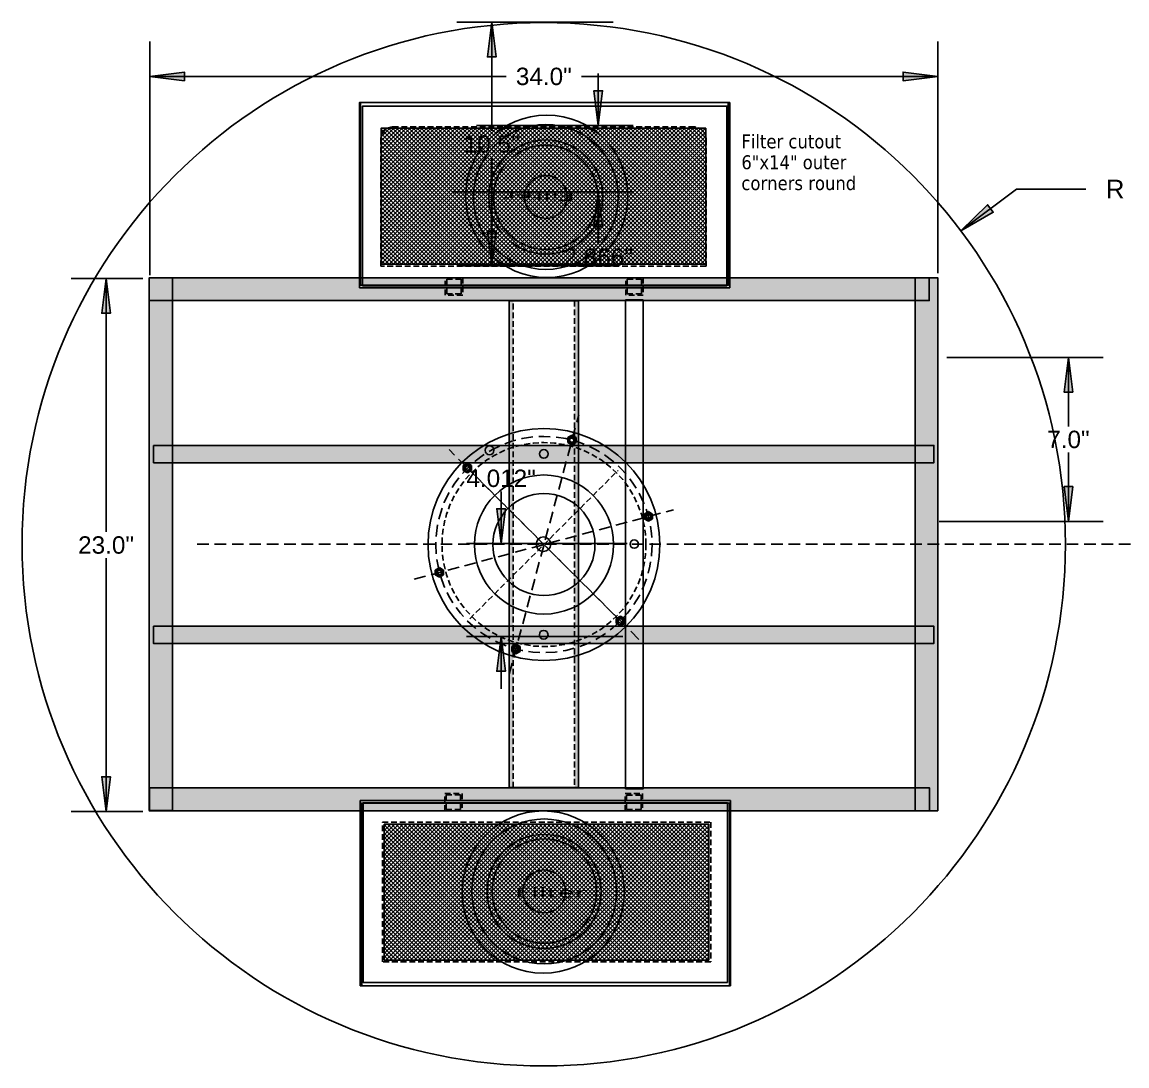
# Model space of a CAD drawing. Extents: x 5 to 100, y 13 to 147.
# Drawn here: x 5.56 to 53.21, y 42.49 to 87.52 of the extents above; entities that cross this region are included whole.
import ezdxf
from ezdxf.enums import TextEntityAlignment as Align

# ---------------------------------------------------------------- set-up
doc = ezdxf.new("R2010")
doc.units = 0
doc.header["$MEASUREMENT"] = 0
doc.linetypes.add('DASHED', pattern=[0.75, 0.5, -0.25])
doc.linetypes.add('HIDDEN', pattern=[0.375, 0.25, -0.125])
doc.layers.add('BASE', color=7, linetype='Continuous')
doc.layers.add('FRAME', color=7, linetype='Continuous')
doc.styles.add('ARIAL', font='arial.ttf')
doc.styles.add('TAHOMA', font='tahoma.ttf')

# ---------------------------------------------------------------- blocks, each defined once
blk = doc.blocks.new('LONGARROW')
at = {"layer": 'BASE', "linetype": 'Continuous'}
blk.add_hatch(color=0, dxfattribs=at).paths.add_polyline_path([(0, 0), (2, -0.25), (2, 0.25)])
at = {"layer": 'BASE', "color": 0, "linetype": 'Continuous'}
blk.add_lwpolyline([(0, 0), (2, -0.25), (2, 0.25)], close=True, dxfattribs=at)
blk = doc.blocks.new('HexBoltHeadTV2')
at = {"linetype": 'Continuous'}
for p, q in [((0, 0.289), (-0.25, 0.144)), ((-0.25, 0.144), (-0.25, -0.144)), ((0.25, 0.144), (0, 0.289)), ((0.25, -0.144), (0.25, 0.144)), ((-0.25, -0.144), (0, -0.289)), ((0, -0.289), (0.25, -0.144))]:
    blk.add_line(p, q, dxfattribs=at)
blk.add_circle((0, 0), 0.227, dxfattribs=at)
at = {"linetype": 'HIDDEN'}
for radius in [0.179, 0.155]:
    blk.add_circle((0, 0), radius, dxfattribs=at)

msp = doc.modelspace()

# ---------------------------------------------------------------- hatches: boundary and pattern name
at = {"layer": 'BASE', "linetype": 'Continuous'}
msp.add_hatch(color=253, dxfattribs=at).paths.add_polyline_path([(29.554, 75.496), (29.389, 75.496), (29.389, 54.498), (26.742, 54.498), (26.742, 75.496), (26.564, 75.496), (26.564, 54.496), (29.554, 54.496)])
at = {"layer": 'FRAME', "linetype": 'Continuous'}
for color, points in [(253, [(11.046, 76.49), (44.681, 76.49), (44.681, 75.506), (11.046, 75.506)]), (253, [(11.047, 53.505), (11.047, 76.487), (12.053, 76.487), (12.053, 53.505)]), (253, [(44.071, 53.498), (44.071, 76.492), (45.048, 76.492), (45.048, 53.498)]), (250, [(11.232, 69.258), (44.885, 69.258), (44.885, 68.508), (11.232, 68.508)]), (250, [(11.233, 61.463), (44.878, 61.463), (44.878, 60.713), (11.233, 60.713)]), (253, [(11.048, 54.495), (44.693, 54.495), (44.693, 53.491), (11.048, 53.491)])]:
    msp.add_hatch(color=color, dxfattribs=at).paths.add_polyline_path(points)

# ---------------------------------------------------------------- linework, layer by layer
at = {"layer": 'BASE', "color": 7, "linetype": 'Continuous'}
for p, q in [((31.058, 87.518), (24.315, 87.518)), ((25.815, 87.518), (25.815, 82.821)), ((30.408, 83.056), (30.408, 85.306)), ((25.158, 83.056), (31.908, 83.056)), ((25.815, 77), (25.815, 81.696)), ((24.13, 80.19), (31.908, 80.19)), ((30.408, 80.19), (30.408, 77.94)), ((46.045, 78.514), (48.442, 80.317)), ((48.442, 80.317), (51.442, 80.317)), ((31.174, 77), (24.315, 77)), ((45.437, 73.057), (52.187, 73.057)), ((50.687, 73.057), (50.687, 70.08)), ((50.687, 65.979), (50.687, 68.955)), ((26.22, 65.026), (26.22, 67.276)), ((45.112, 65.979), (52.187, 65.979)), ((31.658, 65.026), (24.72, 65.026)), ((31.47, 61.015), (24.72, 61.015)), ((26.22, 61.015), (26.22, 58.765))]:
    msp.add_line(p, q, dxfattribs=at)
at = {"layer": 'BASE', "color": 9, "linetype": 'Continuous'}
for p, q in [((21.049, 77.087), (26.899, 82.937)), ((21.049, 77.264), (26.722, 82.937)), ((21.049, 77.44), (26.546, 82.937)), ((21.049, 77.617), (26.369, 82.937)), ((21.049, 77.794), (26.192, 82.937)), ((21.049, 77.971), (26.015, 82.937)), ((21.049, 78.148), (25.838, 82.937)), ((21.049, 78.324), (25.662, 82.937)), ((21.049, 78.501), (25.485, 82.937)), ((21.049, 78.678), (25.308, 82.937)), ((21.049, 78.855), (25.131, 82.937)), ((21.049, 79.031), (24.955, 82.937)), ((21.049, 79.208), (24.778, 82.937)), ((21.049, 79.385), (24.601, 82.937)), ((21.049, 79.562), (24.424, 82.937)), ((21.049, 79.739), (24.247, 82.937)), ((21.049, 79.915), (24.071, 82.937)), ((21.049, 80.092), (23.894, 82.937)), ((21.049, 80.269), (23.717, 82.937)), ((21.049, 80.446), (23.54, 82.937)), ((21.049, 80.622), (23.364, 82.937)), ((21.049, 80.799), (23.187, 82.937)), ((21.049, 80.976), (23.01, 82.937)), ((21.049, 81.153), (22.833, 82.937)), ((21.049, 81.329), (22.656, 82.937)), ((21.049, 81.506), (22.48, 82.937)), ((21.049, 81.683), (22.303, 82.937)), ((21.049, 81.86), (22.126, 82.937)), ((21.049, 82.037), (21.949, 82.937)), ((21.049, 82.213), (21.773, 82.937)), ((21.049, 82.39), (21.596, 82.937)), ((21.049, 82.567), (21.419, 82.937)), ((21.049, 82.744), (21.242, 82.937)), ((21.049, 82.92), (21.065, 82.937)), ((27.052, 77.069), (21.184, 82.937)), ((21.208, 77.069), (27.076, 82.937)), ((27.229, 77.069), (21.361, 82.937)), ((21.385, 77.069), (27.253, 82.937)), ((27.406, 77.069), (21.538, 82.937)), ((21.561, 77.069), (27.429, 82.937)), ((27.583, 77.069), (21.714, 82.937)), ((21.738, 77.069), (27.606, 82.937)), ((27.759, 77.069), (21.891, 82.937)), ((21.915, 77.069), (27.783, 82.937)), ((27.936, 77.069), (22.068, 82.937)), ((22.092, 77.069), (27.96, 82.937)), ((28.113, 77.069), (22.245, 82.937)), ((22.269, 77.069), (28.137, 82.937)), ((28.29, 77.069), (22.422, 82.937)), ((22.445, 77.069), (28.313, 82.937)), ((28.466, 77.069), (22.598, 82.937)), ((22.622, 77.069), (28.49, 82.937)), ((28.643, 77.069), (22.775, 82.937)), ((22.799, 77.069), (28.667, 82.937)), ((28.82, 77.069), (22.952, 82.937)), ((22.976, 77.069), (28.844, 82.937)), ((28.997, 77.069), (23.129, 82.937)), ((23.152, 77.069), (29.02, 82.937)), ((29.173, 77.069), (23.305, 82.937)), ((23.329, 77.069), (29.197, 82.937)), ((29.35, 77.069), (23.482, 82.937)), ((23.506, 77.069), (29.374, 82.937)), ((29.527, 77.069), (23.659, 82.937)), ((23.683, 77.069), (29.551, 82.937)), ((29.704, 77.069), (23.836, 82.937)), ((23.86, 77.069), (29.728, 82.937)), ((29.881, 77.069), (24.013, 82.937)), ((24.036, 77.069), (29.904, 82.937)), ((30.057, 77.069), (24.189, 82.937)), ((24.213, 77.069), (30.081, 82.937)), ((30.234, 77.069), (24.366, 82.937)), ((24.39, 77.069), (30.258, 82.937)), ((30.411, 77.069), (24.543, 82.937)), ((24.567, 77.069), (30.435, 82.937)), ((30.588, 77.069), (24.72, 82.937)), ((24.743, 77.069), (30.611, 82.937)), ((30.764, 77.069), (24.896, 82.937)), ((24.92, 77.069), (30.788, 82.937)), ((30.941, 77.069), (25.073, 82.937)), ((25.097, 77.069), (30.965, 82.937)), ((31.118, 77.069), (25.25, 82.937)), ((25.274, 77.069), (31.142, 82.937)), ((31.295, 77.069), (25.427, 82.937)), ((25.451, 77.069), (31.319, 82.937)), ((31.472, 77.069), (25.604, 82.937)), ((25.627, 77.069), (31.495, 82.937)), ((31.648, 77.069), (25.78, 82.937)), ((25.804, 77.069), (31.672, 82.937)), ((31.825, 77.069), (25.957, 82.937)), ((25.981, 77.069), (31.849, 82.937)), ((32.002, 77.069), (26.134, 82.937)), ((26.158, 77.069), (32.026, 82.937)), ((32.179, 77.069), (26.311, 82.937)), ((26.334, 77.069), (32.202, 82.937)), ((32.355, 77.069), (26.487, 82.937)), ((26.511, 77.069), (32.379, 82.937)), ((32.532, 77.069), (26.664, 82.937)), ((26.688, 77.069), (32.556, 82.937)), ((32.709, 77.069), (26.841, 82.937)), ((26.865, 77.069), (32.733, 82.937)), ((32.886, 77.069), (27.018, 82.937)), ((27.041, 77.069), (32.91, 82.937)), ((33.063, 77.069), (27.195, 82.937)), ((27.218, 77.069), (33.086, 82.937)), ((33.239, 77.069), (27.371, 82.937)), ((27.395, 77.069), (33.263, 82.937)), ((33.416, 77.069), (27.548, 82.937)), ((27.572, 77.069), (33.44, 82.937)), ((33.593, 77.069), (27.725, 82.937)), ((27.749, 77.069), (33.617, 82.937)), ((33.77, 77.069), (27.902, 82.937)), ((27.925, 77.069), (33.793, 82.937)), ((33.946, 77.069), (28.078, 82.937)), ((28.102, 77.069), (33.97, 82.937)), ((34.123, 77.069), (28.255, 82.937)), ((28.279, 77.069), (34.147, 82.937)), ((34.3, 77.069), (28.432, 82.937)), ((28.456, 77.069), (34.324, 82.937)), ((34.477, 77.069), (28.609, 82.937)), ((28.632, 77.069), (34.501, 82.937)), ((34.654, 77.069), (28.786, 82.937)), ((28.809, 77.069), (34.677, 82.937)), ((34.83, 77.069), (28.962, 82.937)), ((28.986, 77.069), (34.854, 82.937)), ((35.007, 77.069), (29.139, 82.937)), ((29.163, 77.069), (35.031, 82.937)), ((35.047, 77.206), (29.316, 82.937)), ((35.047, 77.383), (29.493, 82.937)), ((35.047, 77.56), (29.669, 82.937)), ((35.047, 77.736), (29.846, 82.937)), ((35.047, 77.913), (30.023, 82.937)), ((35.047, 78.09), (30.2, 82.937)), ((35.047, 78.267), (30.377, 82.937)), ((35.047, 78.444), (30.553, 82.937)), ((35.047, 78.62), (30.73, 82.937)), ((35.047, 78.797), (30.907, 82.937)), ((35.047, 78.974), (31.084, 82.937)), ((35.047, 79.151), (31.26, 82.937)), ((35.047, 79.327), (31.437, 82.937)), ((35.047, 79.504), (31.614, 82.937)), ((35.047, 79.681), (31.791, 82.937)), ((35.047, 79.858), (31.968, 82.937)), ((35.047, 80.035), (32.144, 82.937)), ((35.047, 80.211), (32.321, 82.937)), ((35.047, 80.388), (32.498, 82.937)), ((35.047, 80.565), (32.675, 82.937)), ((35.047, 80.742), (32.851, 82.937)), ((35.047, 80.918), (33.028, 82.937)), ((35.047, 81.095), (33.205, 82.937)), ((35.047, 81.272), (33.382, 82.937)), ((35.047, 81.449), (33.559, 82.937)), ((35.047, 81.626), (33.735, 82.937)), ((35.047, 81.802), (33.912, 82.937)), ((35.047, 81.979), (34.089, 82.937)), ((35.047, 82.156), (34.266, 82.937)), ((35.047, 82.333), (34.442, 82.937)), ((35.047, 82.509), (34.619, 82.937)), ((35.047, 82.686), (34.796, 82.937)), ((35.047, 82.863), (34.973, 82.937)), ((26.875, 77.069), (21.049, 82.896)), ((26.699, 77.069), (21.049, 82.719)), ((26.522, 77.069), (21.049, 82.543)), ((29.34, 77.069), (35.047, 82.777)), ((29.516, 77.069), (35.047, 82.6)), ((26.345, 77.069), (21.049, 82.366)), ((26.168, 77.069), (21.049, 82.189)), ((25.992, 77.069), (21.049, 82.012)), ((29.693, 77.069), (35.047, 82.423)), ((29.87, 77.069), (35.047, 82.246)), ((30.047, 77.069), (35.047, 82.07)), ((25.815, 77.069), (21.049, 81.835)), ((25.638, 77.069), (21.049, 81.659)), ((25.461, 77.069), (21.049, 81.482)), ((30.223, 77.069), (35.047, 81.893)), ((30.4, 77.069), (35.047, 81.716)), ((30.577, 77.069), (35.047, 81.539)), ((25.284, 77.069), (21.049, 81.305)), ((25.108, 77.069), (21.049, 81.128)), ((30.754, 77.069), (35.047, 81.363)), ((30.931, 77.069), (35.047, 81.186)), ((31.107, 77.069), (35.047, 81.009)), ((24.931, 77.069), (21.049, 80.952)), ((24.754, 77.069), (21.049, 80.775)), ((24.577, 77.069), (21.049, 80.598)), ((31.284, 77.069), (35.047, 80.832)), ((31.461, 77.069), (35.047, 80.655)), ((24.401, 77.069), (21.049, 80.421)), ((24.224, 77.069), (21.049, 80.244)), ((24.047, 77.069), (21.049, 80.068)), ((31.638, 77.069), (35.047, 80.479)), ((31.814, 77.069), (35.047, 80.302)), ((31.991, 77.069), (35.047, 80.125)), ((23.87, 77.069), (21.049, 79.891)), ((23.693, 77.069), (21.049, 79.714)), ((32.168, 77.069), (35.047, 79.948)), ((32.345, 77.069), (35.047, 79.772)), ((32.522, 77.069), (35.047, 79.595)), ((23.517, 77.069), (21.049, 79.537)), ((23.34, 77.069), (21.049, 79.361)), ((23.163, 77.069), (21.049, 79.184)), ((32.698, 77.069), (35.047, 79.418)), ((32.875, 77.069), (35.047, 79.241)), ((22.986, 77.069), (21.049, 79.007)), ((22.81, 77.069), (21.049, 78.83)), ((22.633, 77.069), (21.049, 78.653)), ((33.052, 77.069), (35.047, 79.064)), ((33.229, 77.069), (35.047, 78.888)), ((33.405, 77.069), (35.047, 78.711)), ((22.456, 77.069), (21.049, 78.477)), ((22.279, 77.069), (21.049, 78.3)), ((33.582, 77.069), (35.047, 78.534)), ((33.759, 77.069), (35.047, 78.357)), ((33.936, 77.069), (35.047, 78.181)), ((22.102, 77.069), (21.049, 78.123)), ((21.926, 77.069), (21.049, 77.946)), ((21.749, 77.069), (21.049, 77.77)), ((34.113, 77.069), (35.047, 78.004)), ((34.289, 77.069), (35.047, 77.827)), ((21.572, 77.069), (21.049, 77.593)), ((21.395, 77.069), (21.049, 77.416)), ((21.219, 77.069), (21.049, 77.239)), ((34.466, 77.069), (35.047, 77.65)), ((34.643, 77.069), (35.047, 77.473)), ((34.82, 77.069), (35.047, 77.297)), ((34.996, 77.069), (35.047, 77.12)), ((21.177, 47.163), (26.938, 52.924)), ((21.177, 47.34), (26.762, 52.924)), ((21.177, 47.517), (26.585, 52.924)), ((21.177, 47.693), (26.408, 52.924)), ((21.177, 47.87), (26.231, 52.924)), ((21.177, 48.047), (26.054, 52.924)), ((21.177, 48.224), (25.878, 52.924)), ((21.177, 48.4), (25.701, 52.924)), ((21.177, 48.577), (25.524, 52.924)), ((21.177, 48.754), (25.347, 52.924)), ((21.177, 48.931), (25.171, 52.924)), ((21.177, 49.108), (24.994, 52.924)), ((21.177, 49.284), (24.817, 52.924)), ((21.177, 49.461), (24.64, 52.924)), ((21.177, 49.638), (24.463, 52.924)), ((21.177, 49.815), (24.287, 52.924)), ((21.177, 49.991), (24.11, 52.924)), ((21.177, 50.168), (23.933, 52.924)), ((21.177, 50.345), (23.756, 52.924)), ((21.177, 50.522), (23.58, 52.924)), ((21.177, 50.699), (23.403, 52.924)), ((21.177, 50.875), (23.226, 52.924)), ((21.177, 51.052), (23.049, 52.924)), ((21.177, 51.229), (22.872, 52.924)), ((21.177, 51.406), (22.696, 52.924)), ((21.177, 51.582), (22.519, 52.924)), ((21.177, 51.759), (22.342, 52.924)), ((21.177, 51.936), (22.165, 52.924)), ((21.177, 52.113), (21.989, 52.924)), ((21.177, 52.29), (21.812, 52.924)), ((21.177, 52.466), (21.635, 52.924)), ((21.177, 52.643), (21.458, 52.924)), ((21.177, 52.82), (21.281, 52.924)), ((27.013, 47.056), (21.177, 52.893)), ((21.247, 47.056), (27.115, 52.924)), ((27.19, 47.056), (21.322, 52.924)), ((21.424, 47.056), (27.292, 52.924)), ((27.367, 47.056), (21.499, 52.924)), ((21.601, 47.056), (27.469, 52.924)), ((27.543, 47.056), (21.675, 52.924)), ((21.777, 47.056), (27.645, 52.924)), ((27.72, 47.056), (21.852, 52.924)), ((21.954, 47.056), (27.822, 52.924)), ((27.897, 47.056), (22.029, 52.924)), ((22.131, 47.056), (27.999, 52.924)), ((28.074, 47.056), (22.206, 52.924)), ((22.308, 47.056), (28.176, 52.924)), ((28.25, 47.056), (22.382, 52.924)), ((22.484, 47.056), (28.352, 52.924)), ((28.427, 47.056), (22.559, 52.924)), ((22.661, 47.056), (28.529, 52.924)), ((28.604, 47.056), (22.736, 52.924)), ((22.838, 47.056), (28.706, 52.924)), ((28.781, 47.056), (22.913, 52.924)), ((23.015, 47.056), (28.883, 52.924)), ((28.958, 47.056), (23.09, 52.924)), ((23.192, 47.056), (29.06, 52.924)), ((29.134, 47.056), (23.266, 52.924)), ((23.368, 47.056), (29.236, 52.924)), ((29.311, 47.056), (23.443, 52.924)), ((23.545, 47.056), (29.413, 52.924)), ((29.488, 47.056), (23.62, 52.924)), ((23.722, 47.056), (29.59, 52.924)), ((29.665, 47.056), (23.797, 52.924)), ((23.899, 47.056), (29.767, 52.924)), ((29.841, 47.056), (23.973, 52.924)), ((24.075, 47.056), (29.943, 52.924)), ((30.018, 47.056), (24.15, 52.924)), ((24.252, 47.056), (30.12, 52.924)), ((30.195, 47.056), (24.327, 52.924)), ((24.429, 47.056), (30.297, 52.924)), ((30.372, 47.056), (24.504, 52.924)), ((24.606, 47.056), (30.474, 52.924)), ((30.549, 47.056), (24.681, 52.924)), ((24.783, 47.056), (30.651, 52.924)), ((30.725, 47.056), (24.857, 52.924)), ((24.959, 47.056), (30.827, 52.924)), ((30.902, 47.056), (25.034, 52.924)), ((25.136, 47.056), (31.004, 52.924)), ((31.079, 47.056), (25.211, 52.924)), ((25.313, 47.056), (31.181, 52.924)), ((31.256, 47.056), (25.388, 52.924)), ((25.49, 47.056), (31.358, 52.924)), ((31.432, 47.056), (25.564, 52.924)), ((25.666, 47.056), (31.534, 52.924)), ((31.609, 47.056), (25.741, 52.924)), ((25.843, 47.056), (31.711, 52.924)), ((31.786, 47.056), (25.918, 52.924)), ((26.02, 47.056), (31.888, 52.924)), ((31.963, 47.056), (26.095, 52.924)), ((26.197, 47.056), (32.065, 52.924)), ((32.14, 47.056), (26.272, 52.924)), ((26.374, 47.056), (32.242, 52.924)), ((32.316, 47.056), (26.448, 52.924)), ((26.55, 47.056), (32.418, 52.924)), ((32.493, 47.056), (26.625, 52.924)), ((26.727, 47.056), (32.595, 52.924)), ((32.67, 47.056), (26.802, 52.924)), ((26.904, 47.056), (32.772, 52.924)), ((32.847, 47.056), (26.979, 52.924)), ((27.081, 47.056), (32.949, 52.924)), ((33.023, 47.056), (27.155, 52.924)), ((27.257, 47.056), (33.125, 52.924)), ((33.2, 47.056), (27.332, 52.924)), ((27.434, 47.056), (33.302, 52.924)), ((33.377, 47.056), (27.509, 52.924)), ((27.611, 47.056), (33.479, 52.924)), ((33.554, 47.056), (27.686, 52.924)), ((27.788, 47.056), (33.656, 52.924)), ((33.731, 47.056), (27.862, 52.924)), ((27.965, 47.056), (33.833, 52.924)), ((33.907, 47.056), (28.039, 52.924)), ((28.141, 47.056), (34.009, 52.924)), ((34.084, 47.056), (28.216, 52.924)), ((28.318, 47.056), (34.186, 52.924)), ((34.261, 47.056), (28.393, 52.924)), ((28.495, 47.056), (34.363, 52.924)), ((34.438, 47.056), (28.57, 52.924)), ((28.672, 47.056), (34.54, 52.924)), ((34.614, 47.056), (28.746, 52.924)), ((28.848, 47.056), (34.716, 52.924)), ((34.791, 47.056), (28.923, 52.924)), ((29.025, 47.056), (34.893, 52.924)), ((34.968, 47.056), (29.1, 52.924)), ((29.202, 47.056), (35.07, 52.924)), ((35.145, 47.056), (29.277, 52.924)), ((35.175, 47.203), (29.453, 52.924)), ((35.175, 47.379), (29.63, 52.924)), ((35.175, 47.556), (29.807, 52.924)), ((35.175, 47.733), (29.984, 52.924)), ((35.175, 47.91), (30.161, 52.924)), ((35.175, 48.087), (30.337, 52.924)), ((35.175, 48.263), (30.514, 52.924)), ((35.175, 48.44), (30.691, 52.924)), ((35.175, 48.617), (30.868, 52.924)), ((35.175, 48.794), (31.044, 52.924)), ((35.175, 48.97), (31.221, 52.924)), ((35.175, 49.147), (31.398, 52.924)), ((35.175, 49.324), (31.575, 52.924)), ((35.175, 49.501), (31.752, 52.924)), ((35.175, 49.678), (31.928, 52.924)), ((35.175, 49.854), (32.105, 52.924)), ((35.175, 50.031), (32.282, 52.924)), ((35.175, 50.208), (32.459, 52.924)), ((35.175, 50.385), (32.635, 52.924)), ((35.175, 50.561), (32.812, 52.924)), ((35.175, 50.738), (32.989, 52.924)), ((35.175, 50.915), (33.166, 52.924)), ((35.175, 51.092), (33.343, 52.924)), ((35.175, 51.269), (33.519, 52.924)), ((35.175, 51.445), (33.696, 52.924)), ((35.175, 51.622), (33.873, 52.924)), ((35.175, 51.799), (34.05, 52.924)), ((35.175, 51.976), (34.226, 52.924)), ((35.175, 52.152), (34.403, 52.924)), ((35.175, 52.329), (34.58, 52.924)), ((35.175, 52.506), (34.757, 52.924)), ((35.175, 52.683), (34.934, 52.924)), ((35.175, 52.86), (35.11, 52.924)), ((26.836, 47.056), (21.177, 52.716)), ((26.659, 47.056), (21.177, 52.539)), ((29.379, 47.056), (35.175, 52.853)), ((29.556, 47.056), (35.175, 52.676)), ((29.732, 47.056), (35.175, 52.499)), ((26.483, 47.056), (21.177, 52.362)), ((26.306, 47.056), (21.177, 52.185)), ((26.129, 47.056), (21.177, 52.009)), ((29.909, 47.056), (35.175, 52.323)), ((30.086, 47.056), (35.175, 52.146)), ((30.263, 47.056), (35.175, 51.969)), ((25.952, 47.056), (21.177, 51.832)), ((25.776, 47.056), (21.177, 51.655)), ((25.599, 47.056), (21.177, 51.478)), ((30.439, 47.056), (35.175, 51.792)), ((30.616, 47.056), (35.175, 51.615)), ((25.422, 47.056), (21.177, 51.302)), ((25.245, 47.056), (21.177, 51.125)), ((30.793, 47.056), (35.175, 51.439)), ((30.97, 47.056), (35.175, 51.262)), ((31.147, 47.056), (35.175, 51.085)), ((25.068, 47.056), (21.177, 50.948)), ((24.892, 47.056), (21.177, 50.771)), ((24.715, 47.056), (21.177, 50.594)), ((31.323, 47.056), (35.175, 50.908)), ((31.5, 47.056), (35.175, 50.732)), ((31.677, 47.056), (35.175, 50.555)), ((24.538, 47.056), (21.177, 50.418)), ((24.361, 47.056), (21.177, 50.241)), ((24.185, 47.056), (21.177, 50.064)), ((31.854, 47.056), (35.175, 50.378)), ((32.03, 47.056), (35.175, 50.201)), ((24.008, 47.056), (21.177, 49.887)), ((23.831, 47.056), (21.177, 49.711)), ((32.207, 47.056), (35.175, 50.024)), ((32.384, 47.056), (35.175, 49.848)), ((32.561, 47.056), (35.175, 49.671)), ((23.654, 47.056), (21.177, 49.534)), ((23.477, 47.056), (21.177, 49.357)), ((23.301, 47.056), (21.177, 49.18)), ((32.738, 47.056), (35.175, 49.494)), ((32.914, 47.056), (35.175, 49.317)), ((33.091, 47.056), (35.175, 49.141)), ((23.124, 47.056), (21.177, 49.004)), ((22.947, 47.056), (21.177, 48.827)), ((22.77, 47.056), (21.177, 48.65)), ((33.268, 47.056), (35.175, 48.964)), ((33.445, 47.056), (35.175, 48.787)), ((33.621, 47.056), (35.175, 48.61)), ((22.594, 47.056), (21.177, 48.473)), ((22.417, 47.056), (21.177, 48.296)), ((33.798, 47.056), (35.175, 48.433)), ((33.975, 47.056), (35.175, 48.257)), ((22.24, 47.056), (21.177, 48.12)), ((22.063, 47.056), (21.177, 47.943)), ((21.886, 47.056), (21.177, 47.766)), ((34.152, 47.056), (35.175, 48.08)), ((34.329, 47.056), (35.175, 47.903)), ((34.505, 47.056), (35.175, 47.726)), ((21.71, 47.056), (21.177, 47.589)), ((21.533, 47.056), (21.177, 47.413)), ((21.356, 47.056), (21.177, 47.236)), ((34.682, 47.056), (35.175, 47.55)), ((34.859, 47.056), (35.175, 47.373)), ((35.036, 47.056), (35.175, 47.196)), ((21.179, 47.056), (21.177, 47.059))]:
    msp.add_line(p, q, dxfattribs=at)
at = {"layer": 'BASE', "color": 1, "linetype": 'HIDDEN'}
for p, q in [((21.549, 83.004), (34.537, 83.006)), ((21.036, 76.986), (21.036, 82.499)), ((35.061, 82.454), (35.06, 76.986)), ((35.06, 76.986), (21.036, 76.986))]:
    msp.add_line(p, q, dxfattribs=at)
at = {"layer": 'BASE', "color": 7, "linetype": 'DASHED'}
msp.add_line((13.113, 64.994), (54.812, 64.994), dxfattribs=at)
at = {"layer": 'BASE', "color": 9, "linetype": 'Continuous'}
for points in [[(20.111, 76.057), (20.111, 84.045), (36.083, 84.045), (36.083, 76.057)], [(20.156, 76.165), (20.156, 84.045), (36.013, 84.045), (36.013, 76.165)], [(35.959, 76.147), (20.242, 76.147), (20.242, 83.898), (35.959, 83.898)]]:
    msp.add_lwpolyline(points, close=True, dxfattribs=at)
msp.add_lwpolyline([(35.047, 77.069), (21.049, 77.069), (21.049, 82.937), (35.047, 82.937), (35.047, 77.069)], dxfattribs=at)
at = {"layer": 'BASE', "color": 7, "linetype": 'Continuous'}
for points in [[(26.564, 75.496), (29.554, 75.496), (29.554, 54.496), (26.564, 54.496), (26.564, 75.496)], [(21.177, 52.924), (35.175, 52.924), (35.175, 47.056), (21.177, 47.056), (21.177, 52.924)]]:
    msp.add_lwpolyline(points, dxfattribs=at)
at = {"layer": 'BASE', "color": 7, "linetype": 'HIDDEN'}
for points in [[(26.742, 75.496), (29.389, 75.496), (29.389, 54.498), (26.742, 54.498)], [(21.099, 53.008), (35.262, 53.008), (35.262, 46.989), (21.099, 46.989)]]:
    msp.add_lwpolyline(points, close=True, dxfattribs=at)
at = {"layer": 'BASE', "color": 7, "linetype": 'Continuous'}
for points in [[(36.112, 53.937), (36.112, 45.949), (20.141, 45.949), (20.141, 53.937)], [(20.265, 53.846), (35.982, 53.846), (35.982, 46.095), (20.265, 46.095)], [(36.067, 53.829), (36.067, 45.949), (20.211, 45.949), (20.211, 53.829)]]:
    msp.add_lwpolyline(points, close=True, dxfattribs=at)
for centre, radius in [((28.06, 64.994), 22.5), ((28.19, 80.004), 3.5), ((28.149, 79.974), 3.125), ((28.149, 79.974), 2.46), ((28.142, 79.962), 2.25), ((28.149, 79.974), 0.925), ((28.046, 64.995), 0.313), ((28.034, 49.99), 3.5), ((28.075, 50.019), 3.125), ((28.075, 50.019), 2.46), ((28.082, 50.032), 2.25), ((28.075, 50.019), 0.925)]:
    msp.add_circle(centre, radius, dxfattribs=at)
at = {"layer": 'BASE', "color": 1, "linetype": 'HIDDEN'}
for centre, start, end in [((21.577, 82.457), 90, 180), ((34.517, 82.457), 0, 90)]:
    msp.add_arc(centre, 0.542, start, end, dxfattribs=at)
at = {"layer": 'FRAME', "color": 7, "linetype": 'Continuous'}
for p, q in [((11.064, 76.598), (11.064, 86.676)), ((45.058, 76.692), (45.058, 86.676)), ((11.064, 85.176), (26.438, 85.176)), ((45.058, 85.176), (29.684, 85.176)), ((10.769, 76.459), (7.682, 76.459)), ((9.182, 76.459), (9.182, 65.526)), ((9.182, 53.467), (9.182, 64.401)), ((10.769, 53.467), (7.682, 53.467))]:
    msp.add_line(p, q, dxfattribs=at)
at = {"layer": 'FRAME', "color": 1, "linetype": 'DASHED'}
for p, q in [((26.569, 59.389), (29.566, 70.577)), ((32.162, 60.888), (23.973, 69.078)), ((22.474, 63.484), (33.661, 66.482))]:
    msp.add_line(p, q, dxfattribs=at)
at = {"layer": 'FRAME', "color": 7, "linetype": 'HIDDEN'}
for p, q in [((24.87, 61.785), (31.265, 68.181)), ((31.265, 61.785), (24.87, 68.181))]:
    msp.add_line(p, q, dxfattribs=at)
at = {"layer": 'FRAME', "color": 7, "linetype": 'Continuous'}
for points in [[(11.046, 76.49), (44.681, 76.49), (44.681, 75.506), (11.046, 75.506)], [(11.047, 53.505), (11.047, 76.487), (12.053, 76.487), (12.053, 53.505)], [(44.071, 53.498), (44.071, 76.492), (45.048, 76.492), (45.048, 53.498)], [(11.048, 54.495), (44.693, 54.495), (44.693, 53.491), (11.048, 53.491)]]:
    msp.add_lwpolyline(points, close=True, dxfattribs=at)
at = {"layer": 'FRAME', "color": 7, "linetype": 'HIDDEN'}
for points in [[(23.812, 76.489), (24.562, 76.489), (24.562, 75.739), (23.812, 75.739)], [(23.873, 76.424), (24.493, 76.424), (24.493, 75.803), (23.873, 75.803)], [(31.599, 76.488), (32.349, 76.488), (32.349, 75.738), (31.599, 75.738)], [(31.66, 76.422), (32.28, 76.422), (32.28, 75.801), (31.66, 75.801)], [(23.786, 54.246), (24.536, 54.246), (24.536, 53.496), (23.786, 53.496)], [(23.847, 54.18), (24.467, 54.18), (24.467, 53.559), (23.847, 53.559)], [(31.573, 54.244), (32.323, 54.244), (32.323, 53.494), (31.573, 53.494)], [(31.634, 54.178), (32.254, 54.178), (32.254, 53.558), (31.634, 53.558)]]:
    msp.add_lwpolyline(points, close=True, dxfattribs=at)
at = {"layer": 'FRAME', "color": 7, "linetype": 'Continuous'}
for points in [[(31.59, 54.445), (31.59, 75.534), (32.341, 75.534), (32.341, 54.445), (31.59, 54.445)], [(11.232, 69.258), (44.885, 69.258), (44.885, 68.508), (11.232, 68.508), (11.232, 69.258)], [(11.233, 61.463), (44.878, 61.463), (44.878, 60.713), (11.233, 60.713), (11.233, 61.463)]]:
    msp.add_lwpolyline(points, dxfattribs=at)
at = {"layer": 'FRAME', "color": 1, "linetype": 'Continuous'}
for centre, radius in [((28.068, 64.983), 5), ((29.271, 69.49), 0.095), ((24.767, 68.285), 0.095), ((28.068, 64.983), 3), ((32.569, 66.193), 0.095), ((23.561, 63.777), 0.095), ((31.366, 61.688), 0.095), ((26.858, 60.478), 0.095)]:
    msp.add_circle(centre, radius, dxfattribs=at)
at = {"layer": 'FRAME', "color": 7, "linetype": 'Continuous'}
for centre, radius in [((28.068, 64.983), 5), ((25.723, 69.046), 0.188), ((28.058, 68.889), 0.187), ((28.068, 64.983), 2.2), ((31.96, 65.001), 0.181), ((28.055, 61.094), 0.187)]:
    msp.add_circle(centre, radius, dxfattribs=at)
at = {"layer": 'FRAME', "color": 1, "linetype": 'DASHED'}
msp.add_circle((28.068, 64.983), 4.665, dxfattribs=at)
at = {"layer": 'FRAME', "color": 7, "linetype": 'HIDDEN'}
msp.add_circle((28.068, 64.983), 4.4, dxfattribs=at)

# ---------------------------------------------------------------- block references
at = {"layer": 'BASE', "color": 7, "linetype": 'Continuous'}
for p, xscale, yscale, rotation in [((25.815, 87.518), 0.7500000000000001, 0.7500000000000001, 270.0000000000001), ((30.408, 83.056), 0.7500000000000001, 0.7500000000000001, 90.00000000000007), ((30.408, 80.19), 0.7500000000000001, 0.7500000000000001, 270.0000000000001), ((46.045, 78.514), 0.8, 0.8, 36.93574529586073), ((25.815, 77), 0.7500000000000001, 0.7500000000000001, 90.00000000000006), ((50.687, 73.057), 0.7500000000000001, 0.7500000000000001, 270.0000000000001), ((50.687, 65.979), 0.7500000000000001, 0.7500000000000001, 90.00000000000006), ((26.22, 65.026), 0.7500000000000001, 0.7500000000000001, 90.00000000000006), ((26.22, 61.015), 0.7500000000000001, 0.7500000000000001, 270.0000000000001)]:
    msp.add_blockref('LONGARROW', p, dxfattribs=dict(at, xscale=xscale, yscale=yscale, rotation=rotation))
at = {"layer": 'FRAME', "color": 7, "linetype": 'Continuous'}
for name, p, xscale, yscale in [('LONGARROW', (11.064, 85.176), 0.7500000000000001, 0.7500000000000001), ('HexBoltHeadTV2', (29.273, 69.491), 0.718913286556047, 0.7189132865560444), ('HexBoltHeadTV2', (24.767, 68.285), 0.718913286556047, 0.7189132865560444), ('HexBoltHeadTV2', (32.571, 66.196), 0.718913286556047, 0.7189132865560444), ('HexBoltHeadTV2', (23.561, 63.778), 0.718913286556047, 0.7189132865560444), ('HexBoltHeadTV2', (31.363, 61.688), 0.718913286556047, 0.7189132865560444), ('HexBoltHeadTV2', (26.859, 60.479), 0.718913286556047, 0.7189132865560444)]:
    msp.add_blockref(name, p, dxfattribs=dict(at, xscale=xscale, yscale=yscale))
at = {"layer": 'FRAME', "color": 7, "linetype": 'Continuous', "xscale": 0.7500000000000001, "yscale": 0.7500000000000001}
for p, rotation in [((45.058, 85.176), 180), ((9.182, 76.459), 270.0000000000001), ((9.182, 53.467), 90.00000000000006)]:
    msp.add_blockref('LONGARROW', p, dxfattribs=dict(at, rotation=rotation))

# ---------------------------------------------------------------- texts
at = {"layer": 'BASE', "color": 7, "linetype": 'Continuous', "style": 'ARIAL'}
for s, height, p in [('10.5"', 0.75, (25.815, 82.259)), ('R 22.500"', 0.8, (54.763, 80.317)), ('2.866"', 0.75, (30.408, 77.378)), ('7.0"', 0.75, (50.687, 69.518)), ('4.012"', 0.75, (26.22, 67.839))]:
    msp.add_text(s, height=height, dxfattribs=at).set_placement(p, align=Align.MIDDLE_CENTER)
at = {"layer": 'BASE', "color": 7, "linetype": 'HIDDEN', "style": 'TAHOMA'}
for s, p in [('Filter cutout', (36.582, 82.072)), ('6"x14" outer', (36.582, 81.172)), ('corners round', (36.582, 80.272))]:
    msp.add_text(s, height=0.6, dxfattribs=at).set_placement(p)
at = {"layer": 'BASE', "color": 9, "linetype": 'Continuous', "style": 'TAHOMA', "width": 2.368497}
msp.add_text('Filter', height=0.4303, rotation=180, dxfattribs=at).set_placement((29.398, 80.236))
at = {"layer": 'BASE', "color": 7, "linetype": 'Continuous', "style": 'TAHOMA', "width": 2.368497}
msp.add_text('Filter', height=0.4303, dxfattribs=at).set_placement((26.826, 49.758))
at = {"layer": 'FRAME', "color": 7, "linetype": 'Continuous', "style": 'ARIAL'}
for s, p in [('34.0"', (28.061, 85.176)), ('23.0"', (9.182, 64.963))]:
    msp.add_text(s, height=0.75, dxfattribs=at).set_placement(p, align=Align.MIDDLE_CENTER)

doc.saveas('drawing.dxf')
